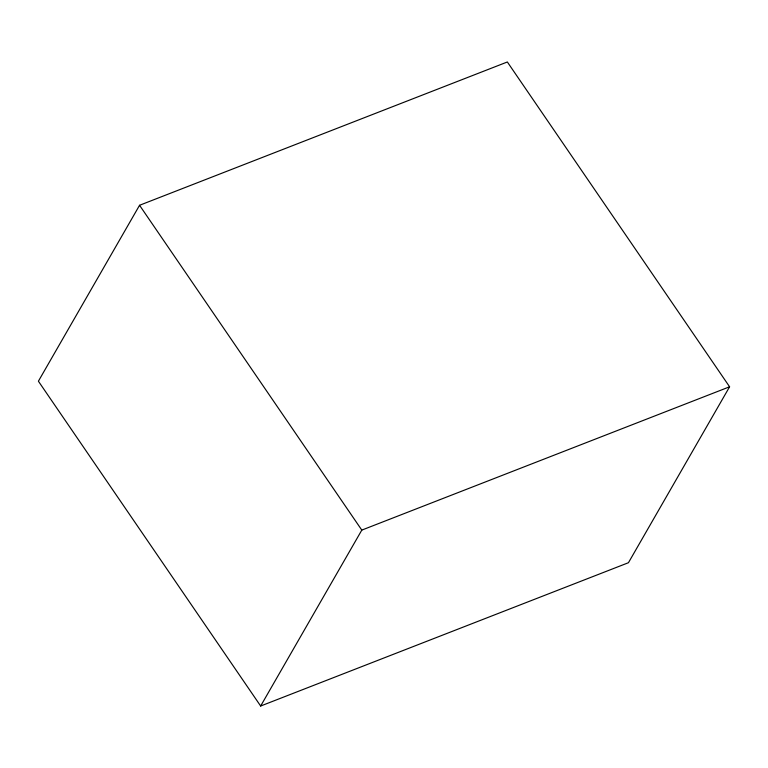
<?xml version="1.0" encoding="UTF-8"?>
<svg xmlns="http://www.w3.org/2000/svg" width="768" height="768" viewBox="0 0 768 768"><rect width="100%" height="100%" fill="white"/><g stroke="black" fill="none" stroke-linecap="round" stroke-linejoin="round"><path stroke-width="1.15" d="M139.555 205.286L38.4 381.206L260.65 706.022L628.445 562.714L729.6 386.794L507.35 61.978L139.555 205.286L361.805 530.102L260.65 706.022M361.805 530.102L729.6 386.794"/></g></svg>
